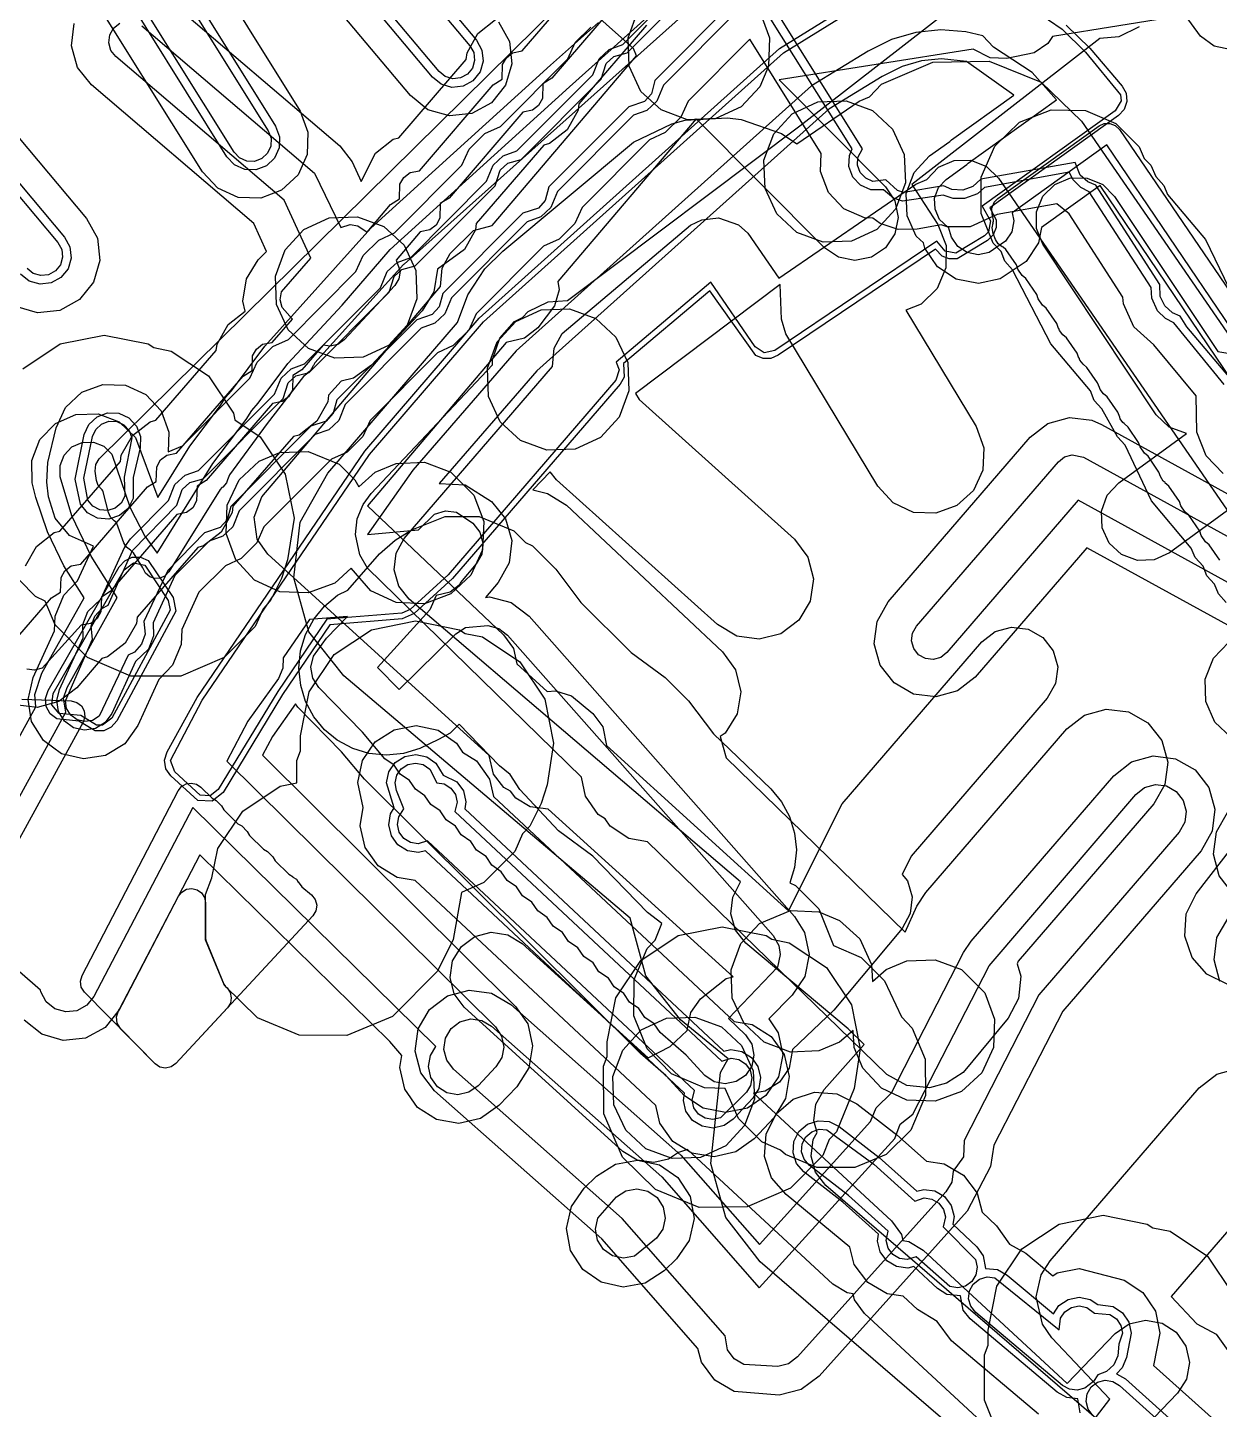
# Model space of a CAD drawing. Header units: metres. Extents: x -2677 to -840, y 169 to 1487.
# Drawn here: x -2044.57 to -2003.13, y 287.75 to 335.8 of the extents above; entities that cross this region are included whole.
import ezdxf

# ---------------------------------------------------------------- set-up
doc = ezdxf.new("R2010")
doc.units = ezdxf.units.M
for name, color, linetype in [('AI_GREENING_ALLOWED_ZONE', 4, 'Continuous'), ('AI_GREENING_EXCLUSIONS', 1, 'Continuous'), ('AI_GREENING_LAWN', 82, 'Continuous')]:
    doc.layers.add(name, color=color, linetype=linetype)

msp = doc.modelspace()

# ---------------------------------------------------------------- linework, layer by layer
at = {"layer": 'AI_GREENING_ALLOWED_ZONE'}
msp.add_lwpolyline([(-2041.341, 300.992), (-2041.459, 301.183), (-2041.481, 301.406), (-2041.404, 301.616), (-2041.371, 301.667), (-2039.327, 305.595), (-2039.21, 305.743), (-2039.046, 305.837), (-2038.859, 305.863), (-2038.675, 305.819), (-2038.521, 305.709), (-2038.419, 305.55), (-2038.384, 305.364), (-2038.384, 304.126), (-2038.365, 304.031), (-2037.74, 302.537), (-2037.685, 302.456), (-2037.635, 302.407), (-2037.527, 302.249), (-2037.486, 302.062), (-2037.518, 301.873), (-2037.619, 301.71), (-2039.411, 299.776), (-2039.574, 299.659), (-2039.77, 299.616), (-2039.968, 299.653), (-2040.134, 299.765), (-2041.341, 300.992)], close=True, dxfattribs=at)
at = {"layer": 'AI_GREENING_EXCLUSIONS'}
for points in [[(-2033.897, 341.251), (-2028.96, 335.367), (-2028.772, 335.025), (-2028.729, 334.637), (-2028.839, 334.262), (-2029.083, 333.958), (-2029.425, 333.77), (-2029.813, 333.728), (-2030.187, 333.837), (-2030.492, 334.081), (-2035.547, 340.106)], [(-2034.162, 341.1), (-2029.189, 335.174), (-2029.058, 334.935), (-2029.028, 334.663), (-2029.105, 334.401), (-2029.276, 334.188), (-2029.515, 334.056), (-2029.787, 334.027), (-2030.049, 334.103), (-2030.262, 334.274), (-2035.317, 340.298)], [(-2028.193, 336.01), (-2027.818, 335.325), (-2027.733, 334.55), (-2027.952, 333.801), (-2028.44, 333.192), (-2029.124, 332.817), (-2029.9, 332.732), (-2030.649, 332.95), (-2031.258, 333.439), (-2036.313, 339.463)], [(-2038.757, 338.772), (-2035.096, 332.903), (-2034.821, 332.173), (-2034.845, 331.393), (-2035.166, 330.682), (-2035.735, 330.147), (-2036.465, 329.872), (-2037.245, 329.896), (-2037.956, 330.217), (-2038.49, 330.786), (-2042.695, 337.529)], [(-2039.923, 338.752), (-2035.945, 332.374), (-2035.807, 332.009), (-2035.819, 331.619), (-2035.98, 331.263), (-2036.264, 330.996), (-2036.629, 330.858), (-2037.019, 330.87), (-2037.375, 331.031), (-2037.642, 331.315), (-2041.854, 338.07)], [(-2040.245, 338.702), (-2036.199, 332.215), (-2036.103, 331.959), (-2036.111, 331.686), (-2036.224, 331.437), (-2036.423, 331.25), (-2036.678, 331.154), (-2036.951, 331.162), (-2037.2, 331.275), (-2037.387, 331.474), (-2041.59, 338.213)], [(-2009.376, 285.443), (-2015.471, 291.085), (-2015.815, 291.559), (-2015.864, 291.765), (-2016.073, 291.798), (-2016.572, 292.104), (-2021.628, 296.785), (-2021.942, 296.682), (-2022.286, 296.45), (-2022.797, 296.334), (-2023.376, 296.421), (-2023.877, 296.722), (-2029.388, 301.733), (-2029.736, 302.204), (-2029.877, 302.772), (-2029.79, 303.351), (-2029.488, 303.852), (-2029.018, 304.2), (-2028.45, 304.341), (-2027.871, 304.255), (-2027.369, 303.953), (-2022.994, 299.974), (-2022.223, 300.369), (-2021.632, 300.928), (-2021.512, 301.552), (-2021.173, 302.03), (-2020.284, 302.738), (-2020.042, 302.787), (-2026.465, 308.629), (-2027.096, 308.702), (-2027.598, 309.004), (-2027.779, 309.25), (-2028.008, 309.379), (-2028.37, 309.839), (-2028.517, 310.495), (-2036.214, 317.495), (-2036.586, 318.019), (-2036.695, 318.774), (-2036.419, 319.485), (-2030.211, 326.803), (-2030.159, 327.436), (-2029.874, 327.948), (-2029.066, 328.748), (-2028.416, 328.918), (-2023.395, 334.83), (-2023.501, 335.079), (-2027.196, 338.389)], [(-2005.927, 335.833), (-2006.623, 335.48), (-2007.291, 335.43), (-2013.829, 330.349), (-2012.922, 328.955), (-2012.632, 328.23), (-2012.641, 327.45), (-2012.948, 326.733), (-2013.506, 326.187), (-2014.039, 325.974), (-2011.586, 321.927), (-2011.319, 321.193), (-2011.353, 320.414), (-2011.684, 319.707), (-2012.259, 319.18), (-2012.993, 318.913), (-2013.772, 318.947), (-2014.479, 319.278), (-2015.006, 319.853), (-2018.201, 325.153), (-2018.352, 325.666), (-2018.401, 326.874), (-2023.438, 323.085), (-2023.301, 322.87), (-2017.906, 318.016), (-2017.439, 317.391), (-2017.247, 316.635), (-2017.359, 315.863), (-2017.758, 315.192), (-2018.383, 314.725), (-2019.139, 314.532), (-2019.911, 314.644), (-2020.582, 315.043), (-2026.177, 320.077), (-2026.403, 320.36), (-2027.003, 319.725), (-2026.493, 319.605), (-2025.831, 319.192), (-2020.405, 314.1), (-2019.952, 313.465), (-2019.775, 312.705), (-2019.903, 311.935), (-2020.316, 311.273), (-2020.484, 311.152), (-2020.282, 310.415), (-2014.057, 304.351), (-2013.653, 305.247), (-2013.344, 305.73), (-2008.438, 311.419), (-2007.823, 311.899), (-2007.071, 312.107), (-2006.297, 312.012), (-2005.618, 311.627), (-2005.137, 311.012), (-2004.929, 310.26), (-2005.025, 309.485), (-2005.409, 308.806), (-2010.126, 303.337), (-2010.168, 303.244), (-2010.037, 302.816), (-2010.112, 302.039), (-2010.479, 301.35), (-2012.04, 299.469), (-2012.62, 299.089), (-2013.21, 298.937), (-2014.005, 299.018), (-2014.69, 299.391), (-2023.011, 307.489), (-2023.659, 307.608), (-2024.314, 308.032), (-2024.488, 308.284), (-2024.729, 308.438), (-2025.173, 309.08), (-2025.315, 309.735), (-2025.315, 309.735), (-2032.746, 317.001), (-2033.017, 317.468), (-2033.167, 318.172), (-2033.108, 318.716), (-2032.907, 319.217), (-2032.622, 319.603), (-2028.399, 324.072), (-2028.41, 324.265), (-2028.154, 325.003), (-2027.635, 325.585), (-2027.359, 325.719), (-2027.169, 325.933), (-2026.468, 326.274), (-2025.799, 326.315), (-2017.724, 332.388), (-2009.578, 338.719)], [(-2019.821, 336.461), (-2022.462, 333.809), (-2022.686, 333.252), (-2023.036, 332.928), (-2023.508, 332.758), (-2026.148, 330.106), (-2026.373, 329.549), (-2026.722, 329.226), (-2027.195, 329.055), (-2029.835, 326.403), (-2030.059, 325.846), (-2030.409, 325.523), (-2030.881, 325.352), (-2033.522, 322.7), (-2033.746, 322.144), (-2034.096, 321.82), (-2034.568, 321.649), (-2037.208, 318.997), (-2037.433, 318.441), (-2037.782, 318.117), (-2038.255, 317.946), (-2039.447, 316.746), (-2040.2, 315.106), (-2040.188, 314.648), (-2040.359, 314.19), (-2040.818, 313.763), (-2041.645, 311.951), (-2041.874, 311.635), (-2042.206, 311.43), (-2042.591, 311.368), (-2042.971, 311.458), (-2043.287, 311.687), (-2043.492, 312.019), (-2043.553, 312.405), (-2043.463, 312.784), (-2042.636, 314.586), (-2042.648, 315.044), (-2042.478, 315.503), (-2042.018, 315.929), (-2041.191, 317.742), (-2040.991, 318.031), (-2039.669, 319.356), (-2039.445, 319.912), (-2039.095, 320.236), (-2038.623, 320.407), (-2035.982, 323.058), (-2035.758, 323.615), (-2035.408, 323.939), (-2034.936, 324.11), (-2032.296, 326.761), (-2032.071, 327.318), (-2031.722, 327.642), (-2031.249, 327.812), (-2028.609, 330.464), (-2028.385, 331.021), (-2028.035, 331.345), (-2027.563, 331.515), (-2024.922, 334.167), (-2024.698, 334.724), (-2024.348, 335.047), (-2023.876, 335.218), (-2021.235, 337.87)], [(-2040.593, 335.865), (-2034.594, 330.743), (-2033.674, 328.853), (-2033.352, 328.956), (-2033.083, 328.912), (-2032.767, 328.692), (-2031.947, 329.65), (-2031.636, 329.846), (-2031.622, 330.356), (-2031.488, 330.594), (-2031.273, 330.763), (-2030.939, 330.828), (-2028.381, 333.816), (-2028.069, 334.012), (-2028.055, 334.521), (-2027.922, 334.759), (-2027.707, 334.928), (-2027.372, 334.994), (-2024.814, 337.982)], [(-2019.979, 336.755), (-2022.756, 333.966), (-2022.881, 333.499), (-2023.124, 333.231), (-2023.666, 333.052), (-2026.442, 330.263), (-2026.568, 329.796), (-2026.811, 329.528), (-2027.352, 329.349), (-2030.129, 326.56), (-2030.255, 326.094), (-2030.497, 325.825), (-2031.039, 325.646), (-2033.816, 322.857), (-2033.941, 322.391), (-2034.184, 322.122), (-2034.726, 321.943), (-2037.503, 319.154), (-2037.628, 318.688), (-2037.871, 318.419), (-2038.412, 318.24), (-2039.698, 316.92), (-2040.531, 315.152), (-2040.482, 314.708), (-2040.607, 314.358), (-2040.85, 314.089), (-2041.069, 313.977), (-2042.078, 311.855), (-2042.31, 311.711), (-2042.58, 311.668), (-2042.846, 311.731), (-2043.067, 311.891), (-2043.21, 312.124), (-2043.254, 312.393), (-2042.306, 314.541), (-2042.354, 314.985), (-2042.229, 315.335), (-2041.986, 315.603), (-2041.767, 315.716), (-2040.918, 317.617), (-2039.375, 319.199), (-2039.196, 319.745), (-2038.927, 319.987), (-2038.465, 320.113), (-2035.688, 322.902), (-2035.509, 323.447), (-2035.241, 323.69), (-2034.778, 323.815), (-2032.001, 326.604), (-2031.822, 327.15), (-2031.554, 327.393), (-2031.092, 327.518), (-2028.315, 330.307), (-2028.136, 330.853), (-2027.867, 331.096), (-2027.405, 331.221), (-2024.628, 334.01), (-2024.449, 334.556), (-2024.181, 334.799), (-2023.718, 334.924), (-2020.941, 337.713)], [(-2023.783, 337.033), (-2026.342, 334.045), (-2026.653, 333.849), (-2026.667, 333.34), (-2026.8, 333.102), (-2027.015, 332.933), (-2027.35, 332.868), (-2029.908, 329.879), (-2030.219, 329.684), (-2030.233, 329.174), (-2030.366, 328.936), (-2030.581, 328.767), (-2030.916, 328.702), (-2031.759, 327.717), (-2031.616, 327.34), (-2031.66, 327.071), (-2031.803, 326.838), (-2033.561, 324.95), (-2033.782, 324.79), (-2034.048, 324.727), (-2034.294, 324.767), (-2035.037, 323.906), (-2035.349, 323.712), (-2035.364, 323.202), (-2035.499, 322.965), (-2035.715, 322.797), (-2036.049, 322.733), (-2038.365, 320.05), (-2038.677, 319.855), (-2038.692, 319.346), (-2038.827, 319.108), (-2039.042, 318.94), (-2039.377, 318.876), (-2041.693, 316.193), (-2042.004, 315.999), (-2042.02, 315.489), (-2042.155, 315.252), (-2042.37, 315.084), (-2042.705, 315.02), (-2044.062, 313.529), (-2044.325, 313.456), (-2044.596, 313.49)], [(-2002.679, 323.519), (-2004.266, 325.398), (-2004.491, 325.772), (-2004.763, 325.882), (-2005.032, 326.124), (-2005.191, 326.456), (-2005.202, 326.873), (-2007.432, 330.327), (-2007.704, 330.437), (-2007.973, 330.679), (-2008.152, 331.117), (-2011.428, 330.537), (-2011.707, 330.279), (-2012.058, 330.153), (-2012.432, 330.173), (-2012.719, 330.302), (-2014.106, 330.068), (-2014.326, 330.141), (-2014.728, 330.513), (-2015.181, 330.453), (-2015.43, 330.565), (-2015.618, 330.764), (-2015.714, 331.019), (-2015.706, 331.292), (-2015.544, 331.589), (-2019.137, 337.339)], [(-2008.462, 335.891), (-2007.64, 335.087), (-2006.515, 333.775), (-2006.377, 333.522), (-2006.352, 333.235), (-2006.444, 332.963), (-2006.639, 332.75), (-2011.109, 329.542), (-2010.892, 329.124), (-2010.891, 328.849), (-2010.997, 328.595), (-2011.192, 328.401), (-2012.255, 327.761), (-2012.522, 327.759), (-2012.771, 327.857), (-2013.008, 328.104), (-2018.471, 324.409), (-2018.722, 324.303), (-2018.994, 324.301), (-2019.246, 324.403), (-2020.853, 326.653), (-2023.853, 324.122), (-2023.828, 323.65), (-2023.964, 323.409), (-2029.798, 316.642), (-2031.129, 315.427), (-2031.544, 315.245), (-2034.055, 315.039), (-2035.703, 312.612), (-2037.769, 309.205), (-2038.156, 308.9), (-2038.647, 308.926), (-2039.592, 309.778), (-2039.758, 310.03), (-2039.803, 310.329), (-2039.717, 310.619), (-2038.672, 312.511), (-2032.849, 321.072), (-2028.863, 325.702), (-2018.425, 335.078), (-2016.233, 336.437)], [(-2039.749, 336.854), (-2033.707, 331.694), (-2033.289, 331.14), (-2032.973, 330.45), (-2032.475, 331.439), (-2031.862, 331.922), (-2031.667, 331.977), (-2029.318, 334.701), (-2029.291, 334.924), (-2028.909, 335.605), (-2028.296, 336.087)], [(-2009.551, 336.397), (-2008.602, 335.748), (-2007.792, 334.957), (-2006.568, 333.464), (-2006.55, 333.259), (-2006.755, 332.913), (-2011.384, 329.591), (-2011.088, 329.084), (-2011.163, 328.707), (-2011.302, 328.568), (-2012.294, 327.957), (-2012.663, 328.026), (-2012.958, 328.379), (-2018.583, 324.575), (-2018.956, 324.498), (-2019.275, 324.706), (-2020.814, 326.948), (-2024.108, 324.169), (-2023.996, 323.908), (-2024.116, 323.54), (-2029.95, 316.771), (-2031.264, 315.574), (-2031.561, 315.444), (-2034.166, 315.231), (-2035.871, 312.72), (-2037.94, 309.308), (-2038.216, 309.091), (-2038.567, 309.109), (-2039.453, 309.922), (-2039.604, 310.316), (-2038.497, 312.415), (-2032.684, 320.959), (-2028.712, 325.572), (-2018.291, 334.929), (-2016.128, 336.267)], [(-2002.97, 323.399), (-2004.717, 325.543), (-2005.011, 325.686), (-2005.281, 325.956), (-2005.485, 326.397), (-2005.505, 326.763), (-2007.658, 330.098), (-2007.952, 330.241), (-2008.222, 330.512), (-2008.352, 330.775), (-2011.303, 330.241), (-2011.54, 330.03), (-2011.998, 329.859), (-2012.394, 329.859), (-2012.732, 329.98), (-2014.152, 329.772), (-2014.466, 329.875), (-2014.814, 330.166), (-2015.249, 330.161), (-2015.605, 330.321), (-2015.872, 330.605), (-2016.01, 330.97), (-2015.998, 331.36), (-2015.896, 331.587), (-2019.154, 336.8)], [(-2047.608, 306.128), (-2044.278, 312.184), (-2044.311, 312.608), (-2044.07, 313.35), (-2042.598, 315.975), (-2043.303, 317.082), (-2043.878, 318.265), (-2044.286, 319.461), (-2044.408, 319.969), (-2044.425, 320.749), (-2044.143, 321.476), (-2043.603, 322.04), (-2042.889, 322.355), (-2042.109, 322.372), (-2041.382, 322.09), (-2040.818, 321.55), (-2040.043, 319.46), (-2038.927, 321.244), (-2037.867, 322.658), (-2037.682, 322.939), (-2037.477, 323.178), (-2036.319, 324.723), (-2032.631, 328.833), (-2026.39, 334.5), (-2024.719, 335.985)], [(-2046.732, 305.646), (-2043.237, 312.001), (-2043.318, 312.49), (-2043.198, 312.861), (-2041.45, 315.98), (-2042.353, 317.428), (-2043.03, 318.831), (-2043.432, 320.185), (-2043.44, 320.575), (-2043.299, 320.939), (-2043.029, 321.221), (-2042.672, 321.379), (-2042.282, 321.387), (-2041.918, 321.246), (-2041.637, 320.976), (-2041.006, 319.106), (-2040.488, 318.123), (-2040.06, 317.532), (-2038.127, 320.644), (-2036.974, 322.182), (-2036.771, 322.49), (-2036.554, 322.743), (-2035.519, 324.124), (-2033.636, 326.147), (-2031.958, 328.092), (-2025.727, 333.751), (-2024.055, 335.237), (-2022.802, 336.37)], [(-2044.907, 314.612), (-2043.733, 315.972), (-2043.421, 316.167), (-2043.405, 316.676), (-2043.27, 316.914), (-2043.055, 317.082), (-2042.72, 317.146), (-2040.405, 319.829), (-2040.093, 320.024), (-2040.077, 320.533), (-2039.942, 320.77), (-2039.727, 320.938), (-2039.392, 321.002), (-2037.077, 323.685), (-2036.765, 323.88), (-2036.765, 323.88), (-2036.749, 324.389), (-2036.614, 324.627), (-2036.399, 324.795), (-2036.064, 324.859), (-2035.363, 325.671), (-2035.721, 326.077), (-2035.784, 326.343), (-2035.74, 326.613), (-2034.725, 327.782), (-2035.644, 329.8), (-2041.502, 334.8), (-2041.671, 335.015), (-2041.746, 335.278), (-2041.713, 335.549), (-2041.58, 335.787), (-2041.366, 335.956)], [(-2044.639, 317.084), (-2044.254, 317.763), (-2043.639, 318.243), (-2043.443, 318.297), (-2041.339, 320.717), (-2041.311, 320.941), (-2040.926, 321.62), (-2040.311, 322.1), (-2040.115, 322.154), (-2038.011, 324.574), (-2037.983, 324.797), (-2037.598, 325.476), (-2037, 325.943), (-2037.083, 326.296), (-2036.959, 327.067), (-2036.959, 327.067), (-2036.549, 327.731), (-2036.262, 328.021), (-2036.707, 328.998), (-2042.346, 333.812), (-2042.829, 334.424), (-2043.041, 335.175), (-2042.95, 335.95)], [(-2002.708, 335.038), (-2003.313, 335.164), (-2003.79, 335.503), (-2004.325, 336.234), (-2008.935, 335.5), (-2009.093, 335.258), (-2009.577, 334.929), (-2010.519, 334.735), (-2011.104, 334.757), (-2011.691, 335.061), (-2018.442, 333.985), (-2014.738, 330.266), (-2014.414, 329.778), (-2014.301, 329.204), (-2014.416, 328.63), (-2014.742, 328.144), (-2015.23, 327.82), (-2015.804, 327.707), (-2016.378, 327.822), (-2016.864, 328.149), (-2021.327, 332.631), (-2026.128, 326.977), (-2026.091, 326.691), (-2026.244, 326.126), (-2026.832, 325.365), (-2027.291, 325.001), (-2027.934, 324.85), (-2032.753, 319.175), (-2028.017, 314.69), (-2027.679, 314.212), (-2027.557, 313.677), (-2026.5, 312.715), (-2026.212, 312.742), (-2025.653, 312.57), (-2024.913, 311.956), (-2024.565, 311.486), (-2024.436, 310.838), (-2018.117, 305.091), (-2016.247, 308.804), (-2011.387, 314.439), (-2010.925, 314.799), (-2010.361, 314.955), (-2009.781, 314.883), (-2009.271, 314.595), (-2008.911, 314.133), (-2008.755, 313.569), (-2008.827, 312.989), (-2009.115, 312.479), (-2013.848, 306.991), (-2014.159, 306.355), (-2013.981, 306.135), (-2013.816, 305.573), (-2013.878, 304.991), (-2014.158, 304.477), (-2016.538, 301.628), (-2017.975, 300.261), (-2018.091, 299.611), (-2018.429, 299.133), (-2018.924, 298.821), (-2019.336, 298.751), (-2014.534, 294.306), (-2014.19, 293.832), (-2014.141, 293.626), (-2013.932, 293.593), (-2013.433, 293.287), (-2008.42, 288.647), (-2006.755, 290.386), (-2006.275, 290.722), (-2005.704, 290.849), (-2005.127, 290.747), (-2004.634, 290.432), (-2004.298, 289.953), (-2004.172, 289.382), (-2004.273, 288.805), (-2004.588, 288.312), (-2007.274, 285.507)], [(-2019.093, 336.326), (-2018.772, 335.456), (-2018.811, 334.47), (-2019.113, 333.747), (-2019.76, 333.048), (-2020.642, 332.639), (-2021.628, 332.6), (-2022.545, 332.941), (-2023.244, 333.588), (-2023.653, 334.47), (-2023.692, 335.456), (-2023.351, 336.373)], [(-1998.38, 318.935), (-2007.04, 331.724), (-2010.334, 329.36), (-2010.277, 329.083), (-2010.351, 328.699), (-2010.566, 328.374), (-2011.137, 327.987), (-2011.519, 327.908), (-2011.902, 327.982), (-2012.228, 328.197), (-2012.447, 328.52), (-2012.554, 328.86), (-2012.573, 328.867), (-2012.858, 329.133), (-2013.019, 329.489), (-2013.032, 329.879), (-2012.895, 330.244), (-2012.629, 330.529), (-2011.914, 331.043), (-2011.863, 331.093), (-2008.795, 333.295), (-2009.642, 334.242), (-2010.985, 335.121), (-2011.362, 335.517), (-2011.952, 335.663), (-2012.816, 335.723), (-2013.682, 335.632), (-2014.529, 335.388), (-2015.342, 334.984), (-2017.313, 333.779), (-2027.577, 324.567), (-2031.179, 320.413), (-2032.756, 318.176), (-2030.98, 318.34), (-2030.418, 318.886), (-2030.042, 318.994), (-2029.655, 318.949), (-2029.085, 318.566), (-2028.842, 318.261), (-2028.735, 317.886), (-2028.779, 317.498), (-2028.968, 317.157), (-2029.516, 316.51), (-2029.566, 316.419), (-2029.872, 316.176), (-2030.36, 316.058), (-2030.585, 315.557), (-2032.405, 313.548), (-2031.65, 312.785), (-2029.674, 314.725), (-2029.348, 314.939), (-2028.568, 315.007), (-2028.19, 314.907), (-2027.88, 314.671), (-2018.65, 304.225), (-2018.454, 303.888), (-2018.399, 303.565), (-2018.501, 303.124), (-2020.204, 301.339), (-2019.612, 300.78), (-2019.394, 300.456), (-2019.316, 300.074), (-2019.391, 299.691), (-2019.607, 299.366), (-2019.93, 299.148), (-2020.313, 299.07), (-2020.696, 299.145), (-2021.021, 299.361), (-2021.668, 300.073), (-2022.576, 300.854), (-2022.78, 301.159), (-2023.107, 301.383), (-2023.312, 301.687), (-2023.639, 301.912), (-2023.844, 302.216), (-2024.171, 302.44), (-2024.376, 302.745), (-2024.703, 302.969), (-2024.908, 303.274), (-2025.235, 303.498), (-2025.44, 303.803), (-2025.767, 304.027), (-2025.971, 304.332), (-2026.298, 304.556), (-2026.503, 304.86), (-2026.83, 305.085), (-2027.035, 305.389), (-2027.362, 305.613), (-2027.567, 305.918), (-2027.894, 306.142), (-2028.099, 306.447), (-2028.426, 306.671), (-2028.63, 306.976), (-2028.958, 307.2), (-2029.162, 307.505), (-2029.489, 307.729), (-2029.694, 308.033), (-2030.021, 308.258), (-2030.226, 308.562), (-2030.553, 308.786), (-2030.758, 309.091), (-2031.085, 309.315), (-2031.29, 309.62), (-2031.617, 309.844), (-2031.821, 310.149), (-2032.149, 310.373), (-2032.922, 311.302), (-2034.446, 312.851), (-2034.652, 313.182), (-2034.717, 313.567), (-2034.629, 313.947), (-2034.171, 314.577), (-2033.448, 315.325), (-2034.764, 315.223), (-2035.68, 313.882), (-2035.69, 313.531), (-2035.849, 313.174), (-2036.91, 311.68), (-2037.644, 310.293), (-2028.304, 301.056), (-2028.086, 300.732), (-2028.009, 300.35), (-2028.076, 299.987), (-2028.284, 299.657), (-2028.905, 299.005), (-2029.224, 298.78), (-2029.605, 298.694), (-2029.989, 298.761), (-2030.319, 298.969), (-2030.544, 299.288), (-2030.629, 299.669), (-2030.563, 300.053), (-2030.377, 300.366), (-2038.824, 308.684), (-2042.269, 302.106), (-2042.513, 301.802), (-2042.855, 301.614), (-2043.243, 301.572), (-2043.618, 301.681), (-2043.922, 301.925), (-2044.11, 302.267), (-2044.117, 302.328), (-2046.512, 304.409)], [(-2023.055, 335.885), (-2025.404, 333.16), (-2025.431, 332.937), (-2025.813, 332.256), (-2026.426, 331.774), (-2026.622, 331.719), (-2028.97, 328.995), (-2028.997, 328.771), (-2029.379, 328.091), (-2030.32, 327.399), (-2030.442, 326.616), (-2030.852, 325.952), (-2032.609, 324.064), (-2033.242, 323.608), (-2033.663, 323.508), (-2034.103, 323.018), (-2034.13, 322.794), (-2034.515, 322.115), (-2035.13, 321.635), (-2035.326, 321.581), (-2037.431, 319.161), (-2037.458, 318.938), (-2037.843, 318.259), (-2038.458, 317.779), (-2038.654, 317.725), (-2040.759, 315.305), (-2040.786, 315.081), (-2041.171, 314.402), (-2041.786, 313.922), (-2041.982, 313.868), (-2042.862, 312.848), (-2043.478, 312.368), (-2044.23, 312.16), (-2045.004, 312.256)], [(-2002.998, 320.296), (-2003.592, 320.916), (-2003.914, 321.735), (-2003.94, 322.998), (-2005.416, 324.773), (-2006.11, 325.397), (-2006.466, 326.199), (-2006.485, 326.429), (-2008.357, 329.328), (-2008.779, 329.681), (-2010.854, 329.302), (-2011.8, 328.879), (-2012.592, 328.879), (-2012.802, 328.946), (-2013.641, 328.793), (-2014.303, 328.783), (-2014.932, 328.991), (-2015.177, 329.177), (-2015.474, 329.186), (-2016.185, 329.507), (-2016.72, 330.075), (-2016.997, 330.805), (-2016.977, 331.43), (-2019.46, 335.403), (-2021.603, 333.251), (-2021.857, 332.693), (-2022.397, 332.153), (-2022.945, 331.903), (-2025.29, 329.549), (-2025.544, 328.99), (-2026.084, 328.45), (-2026.632, 328.2), (-2028.976, 325.846), (-2029.23, 325.287), (-2029.77, 324.747), (-2030.319, 324.497), (-2032.663, 322.143), (-2032.917, 321.584), (-2033.457, 321.044), (-2034.005, 320.795), (-2036.35, 318.44), (-2036.604, 317.882), (-2037.144, 317.341), (-2037.692, 317.092), (-2038.613, 316.167), (-2039.208, 314.869), (-2039.227, 314.353), (-2039.529, 313.631), (-2040.005, 313.13), (-2040.736, 311.534), (-2041.193, 310.902), (-2041.858, 310.493), (-2042.628, 310.369), (-2043.387, 310.549), (-2044.02, 311.007), (-2044.429, 311.671), (-2044.553, 312.442), (-2044.372, 313.201), (-2043.629, 314.824), (-2043.609, 315.339), (-2043.307, 316.062), (-2042.831, 316.563), (-2042.276, 317.775), (-2043.107, 318.146), (-2043.61, 318.743), (-2043.846, 319.487), (-2043.903, 319.996), (-2043.861, 320.678), (-2043.576, 321.882), (-2043.252, 322.592), (-2042.68, 323.124), (-2041.949, 323.396), (-2041.169, 323.368), (-2040.459, 323.043), (-2039.928, 322.472), (-2039.655, 321.741), (-2039.68, 321.047), (-2039.185, 321.261), (-2036.841, 323.616), (-2036.587, 324.174), (-2036.047, 324.714), (-2035.499, 324.964), (-2033.154, 327.319), (-2032.9, 327.877), (-2032.36, 328.417), (-2031.812, 328.667), (-2029.468, 331.022), (-2029.214, 331.58), (-2028.673, 332.12), (-2028.125, 332.37), (-2025.781, 334.724), (-2025.527, 335.283), (-2024.987, 335.823)], [(-1999.23, 318.407), (-2007.28, 330.32), (-2009.322, 328.855), (-2009.425, 328.323), (-2009.854, 327.671), (-2010.749, 327.065), (-2011.513, 326.908), (-2012.279, 327.056), (-2012.931, 327.485), (-2013.369, 328.131), (-2013.42, 328.317), (-2013.67, 328.55), (-2013.993, 329.26), (-2014.019, 330.04), (-2013.745, 330.771), (-2013.212, 331.341), (-2012.504, 331.85), (-2012.446, 331.906), (-2010.283, 333.458), (-2011.924, 334.626), (-2012.798, 334.719), (-2013.489, 334.647), (-2014.166, 334.452), (-2014.859, 334.108), (-2016.713, 332.974), (-2026.861, 323.865), (-2030.254, 319.953), (-2029.35, 319.902), (-2028.438, 319.329), (-2027.953, 318.718), (-2027.738, 317.968), (-2027.827, 317.193), (-2028.205, 316.51), (-2028.65, 315.985), (-2028.506, 316.005), (-2027.751, 315.806), (-2027.13, 315.333), (-2017.901, 304.888), (-2017.553, 304.332), (-2017.399, 303.567), (-2017.55, 302.801), (-2017.983, 302.152), (-2018.8, 301.331), (-2018.471, 300.842), (-2018.316, 300.077), (-2018.466, 299.312), (-2018.897, 298.661), (-2019.544, 298.225), (-2020.309, 298.07), (-2021.075, 298.22), (-2021.725, 298.651), (-2022.373, 299.364), (-2023.259, 300.124), (-2032.854, 309.664), (-2033.65, 310.617), (-2035.174, 312.166), (-2035.251, 312.289), (-2036.057, 311.155), (-2036.4, 310.505), (-2027.6, 301.765), (-2027.181, 301.157), (-2027.009, 300.396), (-2027.143, 299.627), (-2027.56, 298.968), (-2028.18, 298.315), (-2028.818, 297.866), (-2029.58, 297.694), (-2030.349, 297.828), (-2031.008, 298.245), (-2031.458, 298.883), (-2031.629, 299.644), (-2031.557, 300.058), (-2031.974, 300.542), (-2038.58, 307.032), (-2041.292, 301.817), (-2041.292, 301.817), (-2041.382, 301.645), (-2041.87, 301.036), (-2042.554, 300.661), (-2043.33, 300.575), (-2044.079, 300.793), (-2044.688, 301.282)], [(-2004.304, 280.133), (-2019.098, 292.883), (-2020.298, 294.421), (-2020.819, 296.301), (-2020.483, 299.465), (-2020.216, 299.936), (-2021.869, 301.296), (-2023.078, 302.827), (-2023.622, 304.83), (-2033.577, 313.262), (-2034.785, 314.793), (-2035.315, 316.671), (-2035.086, 318.608), (-2034.133, 320.311), (-2029.621, 325.545), (-2029.621, 325.545), (-2029.268, 326.514), (-2028.667, 327.415), (-2028.047, 328.035), (-2023.498, 331.817), (-2022.175, 332.461), (-2021.705, 332.584), (-2020.235, 332.673), (-2019.754, 332.607), (-2018.362, 332.126), (-2017.825, 331.766), (-2015.659, 333.25), (-2015.302, 333.402), (-2014.882, 333.835), (-2013.09, 334.607), (-2011.139, 334.634), (-2009.326, 333.913), (-2007.928, 332.553), (-1995.048, 313.852)], [(-2047.894, 334.016), (-2043.283, 328.521), (-2043.096, 328.179), (-2043.053, 327.791), (-2043.162, 327.416), (-2043.407, 327.112), (-2043.749, 326.924), (-2044.137, 326.882), (-2044.511, 326.991), (-2044.816, 327.235)], [(-2046.908, 334.396), (-2042.517, 329.164), (-2042.142, 328.48), (-2042.057, 327.704), (-2042.275, 326.955), (-2042.764, 326.346), (-2043.448, 325.971), (-2044.224, 325.886), (-2044.973, 326.104)], [(-2048.191, 333.902), (-2043.513, 328.328), (-2043.382, 328.089), (-2043.352, 327.817), (-2043.429, 327.555), (-2043.6, 327.342), (-2043.839, 327.211), (-2044.111, 327.181), (-2044.373, 327.257), (-2044.586, 327.428)], [(-2002.892, 315.814), (-2003.165, 316.109), (-2003.297, 316.445), (-2003.57, 316.74), (-2003.702, 317.076), (-2003.976, 317.372), (-2004.108, 317.707), (-2005.487, 319.343), (-2006.404, 321.284), (-2006.677, 321.579), (-2007.214, 322.546), (-2007.487, 322.841), (-2007.619, 323.177), (-2008.998, 324.812), (-2010.32, 327.385), (-2010.593, 327.68), (-2010.725, 328.016), (-2010.999, 328.311), (-2011.419, 329.343), (-2011.411, 330.599), (-2010.94, 331.684), (-2010.083, 332.512), (-2008.978, 332.944), (-2008.978, 332.944), (-2007.79, 332.922), (-2006.736, 332.469), (-2005.926, 331.658), (-2005.752, 331.259), (-2005.52, 331.027), (-2005.347, 330.628), (-2005.068, 330.318), (-2004.942, 329.996), (-2003.616, 328.441), (-2002.646, 326.42)], [(-2002.392, 283.098), (-2016.812, 295.534), (-2017.172, 295.995), (-2017.328, 296.559), (-2017.256, 297.14), (-2017.119, 297.383), (-2017.231, 297.787), (-2017.16, 298.368), (-2016.871, 298.877), (-2015.48, 300.443), (-2016.039, 300.986), (-2019.597, 303.958), (-2019.959, 304.417), (-2020.118, 304.98), (-2020.05, 305.562), (-2019.788, 306.093), (-2031.304, 315.924), (-2031.667, 316.383), (-2031.667, 316.383), (-2031.826, 316.946), (-2031.757, 317.528), (-2031.471, 318.038), (-2026.313, 324.02), (-2026.265, 324.653), (-2025.984, 325.167), (-2021.521, 328.93), (-2021.123, 329.123), (-2020.542, 329.186), (-2019.854, 328.949), (-2019.523, 328.656), (-2018.447, 327.097), (-2013.681, 330.362), (-2013.309, 330.522), (-2012.896, 330.952), (-2012.359, 331.184), (-2011.774, 331.192), (-2011.23, 330.976), (-2010.81, 330.568), (-1997.931, 311.867)], [(-2000.146, 320.98), (-2004.868, 317.544), (-2005.399, 317.299), (-2005.984, 317.276), (-2006.533, 317.478), (-2006.963, 317.875), (-2007.209, 318.406), (-2007.232, 318.991), (-2007.03, 319.54), (-2006.633, 319.97), (-2004.276, 321.685), (-2004.879, 321.904), (-2005.329, 322.342), (-2009.272, 328.274), (-2009.495, 328.815), (-2009.494, 329.4), (-2009.269, 329.94), (-2008.854, 330.353), (-2008.313, 330.576), (-2007.727, 330.575), (-2007.187, 330.349), (-2006.774, 329.935), (-2003.189, 324.542), (-2001.944, 324.329)], [(-2044.735, 323.943), (-2043.438, 324.811), (-2041.907, 325.115), (-2040.376, 324.811), (-2040.177, 324.677), (-2039.574, 324.558), (-2038.277, 323.69), (-2037.409, 322.393), (-2037.363, 322.16), (-2036.478, 321.568), (-2035.61, 320.271), (-2035.306, 318.74), (-2035.527, 317.299), (-2035.739, 316.644), (-2036.132, 315.854), (-2036.381, 315.587), (-2036.653, 314.974), (-2037.733, 313.894), (-2039.242, 313.247), (-2040.98, 313.247), (-2042.489, 313.894), (-2043.612, 315.038), (-2043.956, 315.861), (-2044.288, 316.016), (-2045.411, 317.16)], [(-2002.351, 314.754), (-2007.741, 317.718), (-2011.621, 313.22), (-2012.236, 312.74), (-2012.988, 312.532), (-2013.762, 312.627), (-2014.441, 313.012), (-2014.921, 313.627), (-2015.13, 314.379), (-2015.034, 315.153), (-2014.65, 315.832), (-2009.712, 321.558), (-2009.097, 322.038), (-2008.345, 322.246), (-2007.57, 322.151), (-2007.234, 322.004), (-1999.241, 317.609)], [(-2000.167, 315.037), (-2008.038, 319.365), (-2012.605, 314.069), (-2012.82, 313.901), (-2013.084, 313.828), (-2013.355, 313.861), (-2013.592, 313.996), (-2013.76, 314.211), (-2013.833, 314.475), (-2013.8, 314.746), (-2013.665, 314.983), (-2008.728, 320.709), (-2008.512, 320.877), (-2008.249, 320.95), (-2007.86, 320.865), (-1999.492, 316.264)], [(-2002.724, 311.112), (-2003.289, 311.651), (-2003.604, 312.364), (-2003.623, 313.144), (-2003.341, 313.872), (-2002.802, 314.437)], [(-2002.865, 302.536), (-2003.566, 302.88), (-2004.081, 303.465), (-2004.334, 304.204), (-2004.284, 304.983), (-2003.941, 305.683), (-2001.023, 309.444)], [(-2002.665, 305.691), (-2003.137, 306.308), (-2003.337, 307.059), (-2003.237, 307.83), (-2002.85, 308.504)], [(-2003.112, 302.636), (-2003.317, 303.388), (-2003.219, 304.161), (-2002.833, 304.838)], [(-2002.287, 286.57), (-2003.742, 284.72), (-2004.335, 284.213), (-2005.077, 283.971), (-2005.855, 284.031), (-2006.107, 284.159), (-2006.494, 284.189), (-2007.19, 284.542), (-2007.697, 285.135), (-2007.939, 285.877), (-2007.879, 286.655), (-2007.526, 287.351), (-2006.937, 288.099), (-2006.937, 288.099), (-2008.956, 290.238), (-2009.288, 290.712), (-2009.5, 291.669), (-2009.326, 292.43), (-2009.016, 292.917), (-2003.833, 298.927), (-2003.218, 299.407), (-2002.466, 299.615)], [(-2009.422, 287.584), (-2012.441, 290.128), (-2012.948, 290.805), (-2013.623, 291.221), (-2014.122, 291.69), (-2014.684, 291.77), (-2015.356, 292.166), (-2015.825, 292.79), (-2015.982, 293.396), (-2018.189, 295.217), (-2018.7, 295.807), (-2018.946, 296.548), (-2018.889, 297.326), (-2018.539, 298.024), (-2017.949, 298.534), (-2017.208, 298.78), (-2016.43, 298.723), (-2015.732, 298.373), (-2014.351, 297.298), (-2013.315, 296.378), (-2012.696, 296.29), (-2012.024, 295.894), (-2011.555, 295.27), (-2011.383, 294.606), (-2010.882, 294.134), (-2010.429, 293.498), (-2009.864, 293.187), (-2008.926, 292.396), (-2008.772, 292.499), (-2008.007, 292.651), (-2006.44, 292.246), (-2005.791, 291.812), (-2005.357, 291.163), (-2005.205, 290.398), (-2005.421, 289.27), (-2002.967, 287.072)], [(-2007.971, 287.628), (-2008.052, 288.118), (-2008.436, 288.161), (-2008.778, 288.349), (-2011.797, 290.893), (-2012.041, 291.197), (-2012.135, 291.698), (-2012.607, 291.742), (-2012.938, 291.949), (-2013.751, 292.715), (-2013.968, 292.659), (-2014.354, 292.713), (-2014.69, 292.912), (-2014.924, 293.224), (-2015.022, 293.601), (-2014.987, 293.848), (-2016.221, 294.952), (-2017.575, 296.006), (-2017.83, 296.301), (-2017.953, 296.671), (-2017.925, 297.061), (-2017.75, 297.409), (-2017.455, 297.665), (-2017.084, 297.787), (-2016.695, 297.759), (-2016.347, 297.584), (-2014.966, 296.509), (-2013.654, 295.339), (-2013.412, 295.401), (-2013.026, 295.347), (-2012.69, 295.148), (-2012.456, 294.836), (-2012.358, 294.459), (-2012.397, 294.186), (-2011.567, 293.405), (-2011.341, 293.088), (-2011.263, 292.647), (-2010.85, 292.611), (-2010.508, 292.422), (-2008.905, 291.072), (-2008.714, 291.358), (-2008.39, 291.575), (-2008.007, 291.651), (-2007.624, 291.575), (-2007.36, 291.398), (-2006.822, 291.322), (-2006.498, 291.105), (-2006.281, 290.781), (-2006.205, 290.398), (-2006.367, 289.551), (-2006.518, 289.19), (-2006.704, 288.984), (-2006.402, 288.806), (-2003.45, 286.157)], [(-2000.804, 296.315), (-2004.808, 291.671), (-2003.911, 290.72), (-2003.25, 290.362), (-2002.116, 288.786)], [(-2002.301, 280.036), (-2003.46, 280.537), (-2004.54, 281.618), (-2005.203, 283.204), (-2005.203, 284.787), (-2005.006, 285.298), (-2006.387, 284.737), (-2008.048, 284.753), (-2009.556, 285.4), (-2010.679, 286.544), (-2011.299, 288.067), (-2011.299, 289.65), (-2011.175, 289.986), (-2011.175, 290.499), (-2011.175, 290.499), (-2010.871, 292.03), (-2010.004, 293.328), (-2008.706, 294.195), (-2007.175, 294.499), (-2005.644, 294.195), (-2005.445, 294.062), (-2004.842, 293.942), (-2003.545, 293.075), (-2002.678, 291.777)], [(-2002.601, 283.121), (-2003.542, 283.991), (-2003.805, 284.011), (-2004.137, 284.17), (-2004.38, 284.438), (-2004.506, 284.853), (-2007.536, 287.539), (-2007.7, 287.758), (-2007.768, 288.022), (-2007.73, 288.293), (-2007.591, 288.528), (-2007.373, 288.692), (-2007.108, 288.76), (-2006.838, 288.721), (-2006.602, 288.582), (-2003.597, 285.863), (-2003.334, 285.844), (-2003.001, 285.684)]]:
    msp.add_lwpolyline(points, dxfattribs=at)
for points in [[(-2014.049, 330.403), (-2014.39, 329.486), (-2015.037, 328.787), (-2015.919, 328.378), (-2016.905, 328.339), (-2017.822, 328.68), (-2018.521, 329.327), (-2018.93, 330.209), (-2018.969, 331.195), (-2018.628, 332.112), (-2017.981, 332.811), (-2017.099, 333.22), (-2016.113, 333.259), (-2015.196, 332.918), (-2014.497, 332.271), (-2014.088, 331.389), (-2014.049, 330.403)], [(-2031.033, 326.371), (-2031.374, 325.454), (-2032.021, 324.755), (-2032.903, 324.346), (-2033.889, 324.307), (-2034.806, 324.648), (-2035.505, 325.295), (-2035.914, 326.177), (-2035.953, 327.163), (-2035.612, 328.08), (-2034.965, 328.779), (-2034.083, 329.188), (-2033.097, 329.227), (-2032.18, 328.886), (-2031.481, 328.239), (-2031.072, 327.357), (-2031.033, 326.371)], [(-2023.663, 323.172), (-2024.004, 322.255), (-2024.651, 321.556), (-2025.533, 321.147), (-2026.519, 321.108), (-2027.436, 321.449), (-2028.135, 322.096), (-2028.544, 322.978), (-2028.583, 323.964), (-2028.242, 324.881), (-2027.595, 325.58), (-2026.713, 325.989), (-2025.727, 326.028), (-2024.81, 325.687), (-2024.111, 325.04), (-2023.702, 324.158), (-2023.663, 323.172)], [(-2040.902, 320.155), (-2040.898, 319.43), (-2041.077, 319.084), (-2041.376, 318.832), (-2041.748, 318.714), (-2042.136, 318.748), (-2042.483, 318.927), (-2042.734, 319.226), (-2042.909, 320.106), (-2042.603, 321.652), (-2042.441, 322.007), (-2042.155, 322.273), (-2041.789, 322.409), (-2041.399, 322.395), (-2041.045, 322.233), (-2040.779, 321.947), (-2040.643, 321.581), (-2040.657, 321.191), (-2040.902, 320.155)], [(-2041.312, 319.271), (-2041.521, 319.095), (-2041.781, 319.012), (-2042.053, 319.036), (-2042.295, 319.161), (-2042.471, 319.37), (-2042.611, 320.14), (-2042.311, 321.583), (-2042.197, 321.831), (-2041.997, 322.017), (-2041.742, 322.113), (-2041.469, 322.103), (-2041.22, 321.989), (-2041.034, 321.789), (-2040.939, 321.533), (-2041.206, 320.174), (-2041.186, 319.514), (-2041.312, 319.271)], [(-2036.518, 320.724), (-2035.795, 321.026), (-2034.809, 321.065), (-2033.733, 320.617), (-2033.193, 320.077), (-2033.05, 319.831), (-2032.481, 320.348), (-2031.758, 320.65), (-2030.772, 320.689), (-2029.855, 320.348), (-2029.049, 319.542), (-2028.708, 318.625), (-2028.747, 317.639), (-2029.156, 316.757), (-2029.855, 316.11), (-2030.772, 315.769), (-2031.758, 315.808), (-2032.64, 316.217), (-2033.323, 317.003), (-2033.892, 316.486), (-2034.809, 316.145), (-2035.795, 316.184), (-2036.677, 316.593), (-2037.324, 317.292), (-2037.665, 318.209), (-2037.626, 319.195), (-2037.217, 320.077), (-2036.518, 320.724)], [(-2030.053, 318.805), (-2028.865, 318.805), (-2027.658, 318.3), (-2027.26, 317.902), (-2027.013, 317.779), (-2026.203, 316.968), (-2025.334, 315.817), (-2023.582, 314.077), (-2022.399, 313.201), (-2021.588, 312.39), (-2020.72, 311.239), (-2018.732, 309.336), (-2018.356, 308.884), (-2018.077, 308.365), (-2017.9, 307.785), (-2017.841, 307.207), (-2017.9, 306.597), (-2018.063, 306.062), (-2017.866, 305.966), (-2017.056, 305.155), (-2016.55, 303.883), (-2015.589, 303.466), (-2014.779, 302.656), (-2014.186, 301.398), (-2013.816, 301.01), (-2013.363, 299.926), (-2013.349, 298.669), (-2013.855, 297.458), (-2014.722, 296.609), (-2015.806, 296.156), (-2017.133, 296.156), (-2018.217, 296.609), (-2018.391, 296.765), (-2019.046, 297.059), (-2019.857, 297.87), (-2020.314, 298.914), (-2021.035, 298.928), (-2022.176, 299.42), (-2023.025, 300.288), (-2023.492, 301.441), (-2023.478, 302.699), (-2023.025, 303.782), (-2022.753, 304.073), (-2022.515, 304.642), (-2023.015, 305.027), (-2024.917, 306.99), (-2026.106, 307.872), (-2027.456, 309.31), (-2027.785, 309.834), (-2028.161, 310.134), (-2029.558, 311.585), (-2029.881, 311.273), (-2030.279, 311.046), (-2030.929, 310.733), (-2031.503, 310.559), (-2032.09, 310.5), (-2032.706, 310.562), (-2033.258, 310.731), (-2033.802, 311.024), (-2034.24, 311.385), (-2034.612, 311.834), (-2034.902, 312.373), (-2035.074, 312.93), (-2035.136, 313.53), (-2035.077, 314.133), (-2034.907, 314.696), (-2034.621, 315.232), (-2034.251, 315.684), (-2033.789, 316.064), (-2033.432, 316.235), (-2032.333, 317.503), (-2031.789, 317.979), (-2031.204, 318.338), (-2030.053, 318.805)], [(-2040.379, 317.277), (-2039.511, 315.986), (-2039.415, 315.513), (-2041.465, 311.696), (-2041.657, 311.474), (-2041.923, 311.351), (-2042.217, 311.347), (-2042.786, 311.679), (-2043.554, 311.77), (-2043.779, 311.944), (-2043.917, 312.194), (-2043.943, 312.477), (-2043.855, 312.748), (-2041.383, 317.05), (-2041.192, 317.264), (-2040.931, 317.384), (-2040.643, 317.388), (-2040.379, 317.277)], [(-2041.64, 311.792), (-2041.968, 311.546), (-2042.177, 311.543), (-2042.718, 311.877), (-2043.466, 311.95), (-2043.726, 312.252), (-2043.681, 312.649), (-2041.21, 316.95), (-2040.887, 317.189), (-2040.492, 317.113), (-2039.681, 315.881), (-2039.612, 315.543), (-2041.64, 311.792)], [(-2035.085, 310.657), (-2035.085, 311.17), (-2034.78, 312.701), (-2033.913, 313.998), (-2032.616, 314.865), (-2031.085, 315.17), (-2029.554, 314.865), (-2029.355, 314.732), (-2028.752, 314.612), (-2027.454, 313.745), (-2026.587, 312.448), (-2026.283, 310.917), (-2026.504, 309.476), (-2026.716, 308.821), (-2027.109, 308.031), (-2027.357, 307.764), (-2027.63, 307.151), (-2028.71, 306.071), (-2029.488, 305.729), (-2029.77, 304.088), (-2030.314, 302.991), (-2031.885, 301.41), (-2033.471, 300.748), (-2035.132, 300.763), (-2036.577, 301.368), (-2037.721, 302.491), (-2038.384, 304.077), (-2038.384, 305.66), (-2038.159, 306.238), (-2037.955, 307.261), (-2037.088, 308.559), (-2035.791, 309.426), (-2035.209, 309.542), (-2035.209, 310.321), (-2035.085, 310.657)], [(-2030.297, 311.366), (-2029.655, 310.924), (-2029.45, 310.609), (-2028.962, 310.306), (-2028.507, 309.672), (-2028.365, 309.062), (-2019.998, 301.235), (-2019.381, 301.133), (-2018.718, 300.721), (-2018.263, 300.087), (-2018.085, 299.327), (-2018.212, 298.557), (-2018.624, 297.894), (-2019.307, 297.164), (-2019.941, 296.709), (-2020.701, 296.532), (-2021.471, 296.658), (-2022.134, 297.07), (-2022.589, 297.704), (-2022.731, 298.314), (-2031.097, 306.141), (-2031.715, 306.243), (-2032.378, 306.654), (-2032.833, 307.288), (-2033.01, 308.048), (-2032.905, 308.687), (-2033.088, 309.556), (-2032.925, 310.319), (-2032.483, 310.962), (-2031.828, 311.387), (-2031.061, 311.529), (-2030.297, 311.366)], [(-2031.074, 310.529), (-2030.693, 310.448), (-2030.371, 310.226), (-2030.121, 309.805), (-2029.645, 309.575), (-2029.418, 309.258), (-2029.329, 308.878), (-2029.369, 308.633), (-2020.36, 300.204), (-2020.117, 300.26), (-2019.732, 300.197), (-2019.401, 299.991), (-2019.174, 299.674), (-2019.085, 299.294), (-2019.148, 298.909), (-2019.354, 298.578), (-2020.037, 297.847), (-2020.354, 297.62), (-2020.734, 297.531), (-2021.119, 297.594), (-2021.451, 297.8), (-2021.678, 298.117), (-2021.767, 298.497), (-2021.726, 298.743), (-2030.736, 307.172), (-2030.978, 307.115), (-2031.363, 307.179), (-2031.695, 307.385), (-2031.922, 307.702), (-2032.011, 308.082), (-2031.948, 308.467), (-2031.822, 308.669), (-2032.088, 309.543), (-2032.006, 309.924), (-2031.785, 310.246), (-2031.458, 310.458), (-2031.074, 310.529)], [(-2004.656, 310.38), (-2003.977, 309.995), (-2003.497, 309.38), (-2003.289, 308.628), (-2003.384, 307.854), (-2003.769, 307.175), (-2008.577, 301.599), (-2010.969, 296.934), (-2011.086, 296.191), (-2011.896, 294.645), (-2017.053, 288.905), (-2017.678, 288.437), (-2018.434, 288.244), (-2020.001, 288.369), (-2020.672, 288.767), (-2021.14, 289.392), (-2021.26, 289.864), (-2024.602, 293.679), (-2030.423, 298.831), (-2030.895, 299.453), (-2031.093, 300.207), (-2030.988, 300.981), (-2030.595, 301.655), (-2029.973, 302.127), (-2029.219, 302.325), (-2028.445, 302.22), (-2027.771, 301.826), (-2021.856, 296.59), (-2019.118, 293.489), (-2015.262, 297.76), (-2015.064, 298.231), (-2014.528, 298.759), (-2012.028, 303.636), (-2011.763, 304.03), (-2006.798, 309.787), (-2006.183, 310.267), (-2005.431, 310.475), (-2004.656, 310.38)], [(-2031.576, 310.031), (-2031.347, 310.179), (-2031.078, 310.229), (-2030.811, 310.172), (-2030.586, 310.017), (-2030.34, 309.543), (-2030.082, 309.5), (-2029.85, 309.356), (-2029.691, 309.134), (-2029.629, 308.868), (-2029.71, 308.54), (-2020.43, 299.858), (-2020.107, 299.96), (-2019.838, 299.916), (-2019.606, 299.772), (-2019.447, 299.55), (-2019.385, 299.284), (-2019.429, 299.015), (-2019.573, 298.783), (-2020.478, 297.893), (-2020.744, 297.831), (-2021.014, 297.875), (-2021.246, 298.019), (-2021.405, 298.241), (-2021.467, 298.507), (-2021.386, 298.836), (-2030.666, 307.518), (-2030.988, 307.415), (-2031.258, 307.46), (-2031.49, 307.604), (-2031.649, 307.826), (-2031.711, 308.092), (-2031.667, 308.361), (-2031.485, 308.634), (-2031.738, 309.27), (-2031.788, 309.538), (-2031.731, 309.806), (-2031.576, 310.031)], [(-2004.97, 309.43), (-2004.63, 309.238), (-2004.39, 308.93), (-2004.286, 308.554), (-2004.334, 308.167), (-2004.526, 307.828), (-2009.413, 302.161), (-2012.007, 297.101), (-2012.024, 296.536), (-2012.385, 296.032), (-2012.44, 295.648), (-2012.64, 295.313), (-2017.797, 289.573), (-2018.109, 289.339), (-2018.487, 289.243), (-2019.668, 289.312), (-2020.004, 289.511), (-2020.238, 289.823), (-2020.319, 290.307), (-2023.892, 294.386), (-2029.76, 299.58), (-2029.996, 299.891), (-2030.095, 300.268), (-2030.042, 300.655), (-2029.846, 300.992), (-2029.535, 301.228), (-2029.158, 301.327), (-2028.771, 301.274), (-2028.434, 301.078), (-2022.519, 295.841), (-2019.128, 291.982), (-2014.417, 297.168), (-2014.236, 297.67), (-2013.787, 298.014), (-2011.138, 303.18), (-2006.04, 309.134), (-2005.733, 309.374), (-2005.357, 309.478), (-2004.97, 309.43)], [(-2019.767, 303.95), (-2019.12, 304.649), (-2018.044, 305.097), (-2017.058, 305.058), (-2016.335, 304.756), (-2015.636, 304.109), (-2015.227, 303.227), (-2015.188, 302.632), (-2014.722, 303.046), (-2013.999, 303.348), (-2013.013, 303.387), (-2012.096, 303.046), (-2011.29, 302.24), (-2010.949, 301.323), (-2010.988, 300.337), (-2011.397, 299.455), (-2012.096, 298.808), (-2013.013, 298.467), (-2013.999, 298.506), (-2014.881, 298.915), (-2015.528, 299.614), (-2015.83, 300.337), (-2015.869, 300.932), (-2016.335, 300.518), (-2017.058, 300.216), (-2018.044, 300.177), (-2018.961, 300.518), (-2019.66, 301.165), (-2020.069, 302.047), (-2020.108, 303.033), (-2019.767, 303.95)], [(-2018.693, 304.099), (-2018.09, 303.979), (-2016.792, 303.112), (-2015.925, 301.814), (-2015.621, 300.284), (-2015.828, 298.913), (-2016.446, 297.398), (-2016.695, 297.13), (-2016.925, 296.582), (-2018.048, 295.438), (-2019.556, 294.79), (-2021.217, 294.775), (-2022.74, 295.395), (-2023.884, 296.518), (-2024.531, 298.026), (-2024.547, 299.687), (-2024.423, 300.024), (-2024.423, 300.537), (-2024.118, 302.067), (-2023.251, 303.365), (-2021.954, 304.232), (-2020.423, 304.537), (-2018.892, 304.232), (-2018.693, 304.099)], [(-2019.3, 298.536), (-2019.641, 297.62), (-2020.289, 296.92), (-2021.17, 296.511), (-2022.156, 296.472), (-2023.073, 296.813), (-2023.772, 297.461), (-2024.182, 298.342), (-2024.221, 299.328), (-2023.879, 300.245), (-2023.232, 300.944), (-2022.351, 301.353), (-2021.365, 301.393), (-2020.448, 301.051), (-2019.749, 300.404), (-2019.339, 299.523), (-2019.3, 298.536)], [(-2011.598, 292.429), (-2011.743, 292.197), (-2011.965, 292.039), (-2012.231, 291.977), (-2012.501, 292.023), (-2013.678, 293.058), (-2013.984, 292.958), (-2014.255, 292.997), (-2014.49, 293.135), (-2014.654, 293.354), (-2014.722, 293.618), (-2014.649, 293.948), (-2016.029, 295.182), (-2017.391, 296.243), (-2017.57, 296.449), (-2017.656, 296.709), (-2017.636, 296.981), (-2017.513, 297.225), (-2017.307, 297.404), (-2017.047, 297.49), (-2016.775, 297.47), (-2015.15, 296.272), (-2013.716, 294.992), (-2013.396, 295.102), (-2013.125, 295.063), (-2012.89, 294.925), (-2012.726, 294.706), (-2012.658, 294.442), (-2012.74, 294.097), (-2011.614, 292.964), (-2011.553, 292.698), (-2011.598, 292.429)], [(-2025.828, 294.04), (-2025.662, 294.803), (-2025.217, 295.444), (-2024.787, 295.859), (-2024.131, 296.281), (-2023.363, 296.42), (-2022.6, 296.254), (-2021.959, 295.809), (-2021.537, 295.153), (-2021.398, 294.385), (-2021.564, 293.622), (-2022.009, 292.981), (-2022.439, 292.566), (-2023.095, 292.144), (-2023.863, 292.005), (-2024.626, 292.171), (-2025.267, 292.616), (-2025.689, 293.272), (-2025.828, 294.04)], [(-2024.828, 294.022), (-2024.745, 294.404), (-2024.093, 295.139), (-2023.764, 295.35), (-2023.381, 295.42), (-2022.999, 295.337), (-2022.679, 295.115), (-2022.468, 294.786), (-2022.398, 294.402), (-2022.481, 294.021), (-2022.703, 293.701), (-2023.462, 293.075), (-2023.845, 293.005), (-2024.227, 293.088), (-2024.547, 293.31), (-2024.758, 293.639), (-2024.828, 294.022)], [(-2011.85, 291.598), (-2011.82, 291.869), (-2011.688, 292.109), (-2011.475, 292.279), (-2011.212, 292.355), (-2010.941, 292.325), (-2008.707, 290.512), (-2008.654, 290.919), (-2008.502, 291.146), (-2008.275, 291.298), (-2008.007, 291.351), (-2007.739, 291.298), (-2007.48, 291.098), (-2006.937, 291.045), (-2006.71, 290.893), (-2006.558, 290.666), (-2006.505, 290.398), (-2006.634, 290.017), (-2006.661, 289.61), (-2006.806, 289.3), (-2007.052, 289.072), (-2007.358, 288.955), (-2007.512, 288.715), (-2007.811, 288.492), (-2008.074, 288.417), (-2008.345, 288.447), (-2008.584, 288.579), (-2011.604, 291.122), (-2011.774, 291.336), (-2011.85, 291.598)]]:
    msp.add_lwpolyline(points, close=True, dxfattribs=at)
at = {"layer": 'AI_GREENING_LAWN'}
for points in [[(-2008.195, 348.391), (-2031.478, 327.583), (-2031.497, 327.564), (-2034.579, 324.142), (-2034.63, 324.054), (-2034.634, 324.041), (-2034.743, 323.857), (-2034.831, 323.796), (-2034.827, 323.792), (-2034.98, 323.674), (-2036.237, 322.037), (-2036.241, 322.032), (-2037.545, 320.252), (-2037.615, 320.075), (-2037.618, 320.076), (-2037.651, 319.975), (-2037.786, 319.824), (-2037.81, 319.806), (-2037.872, 319.739), (-2039.656, 316.882), (-2039.784, 316.744), (-2039.954, 316.663), (-2040.142, 316.651), (-2040.321, 316.708), (-2040.466, 316.828), (-2040.556, 316.993), (-2040.563, 317.015), (-2040.888, 317.534), (-2040.995, 317.631), (-2041.126, 317.733), (-2041.221, 317.892), (-2041.469, 318.562), (-2041.486, 318.593), (-2041.512, 318.618), (-2041.564, 318.656), (-2041.685, 318.781), (-2041.756, 318.94), (-2041.938, 319.663), (-2041.952, 319.697), (-2041.976, 319.725), (-2042.003, 319.749), (-2042.113, 319.884), (-2042.169, 320.049), (-2042.22, 320.376), (-2042.201, 320.61), (-2042.077, 320.809), (-2009.147, 353.315)], [(-2003.119, 317.283), (-2003.487, 317.817), (-2003.61, 317.919), (-2003.763, 318.14), (-2003.815, 318.292), (-2004.196, 318.845), (-2004.319, 318.948), (-2004.471, 319.169), (-2004.523, 319.321), (-2004.89, 319.856), (-2005.027, 319.976), (-2005.023, 319.981), (-2005.083, 320.029), (-2005.178, 320.193), (-2005.232, 320.35), (-2005.613, 320.903), (-2005.736, 321.006), (-2005.888, 321.227), (-2005.94, 321.379), (-2006.307, 321.913), (-2006.444, 322.034), (-2006.443, 322.036), (-2006.487, 322.069), (-2006.58, 322.204), (-2006.595, 322.257), (-2006.597, 322.256), (-2006.661, 322.428), (-2007.03, 322.961), (-2007.157, 323.067), (-2007.277, 323.214), (-2007.3, 323.288), (-2007.306, 323.285), (-2007.37, 323.456), (-2007.739, 323.99), (-2007.866, 324.096), (-2007.986, 324.243), (-2008.009, 324.316), (-2008.015, 324.314), (-2008.079, 324.485), (-2008.447, 325.019), (-2008.574, 325.125), (-2008.694, 325.272), (-2008.717, 325.345), (-2008.723, 325.343), (-2008.787, 325.514), (-2009.156, 326.048), (-2009.279, 326.15), (-2009.431, 326.371), (-2009.483, 326.523), (-2009.864, 327.076), (-2009.988, 327.179), (-2010.14, 327.4), (-2010.192, 327.552), (-2010.559, 328.087), (-2010.649, 328.166), (-2010.682, 328.183), (-2010.822, 328.29), (-2010.916, 328.439), (-2011.001, 328.647), (-2011.038, 328.847), (-2011.003, 329), (-2011.005, 329), (-2010.984, 329.079), (-2010.987, 329.119), (-2011.036, 329.328), (-2011.042, 329.53), (-2010.968, 329.718), (-2010.958, 329.733), (-2010.831, 329.865), (-2007.316, 332.387), (-2007.135, 332.469), (-2007.135, 332.469), (-2006.937, 332.474), (-2006.753, 332.401), (-2006.611, 332.263), (-1997.799, 319.327)], [(-2044.765, 312.446), (-2043.054, 312.387), (-2042.858, 312.339), (-2042.696, 312.217), (-2042.596, 312.041), (-2042.574, 311.84), (-2042.633, 311.647), (-2045.605, 306.243)]]:
    msp.add_lwpolyline(points, dxfattribs=at)
msp.add_lwpolyline([(-2037.741, 308.597), (-2037.259, 308.118), (-2037.119, 308.04), (-2036.929, 307.851), (-2036.849, 307.711), (-2036.367, 307.232), (-2036.227, 307.154), (-2036.037, 306.965), (-2035.957, 306.826), (-2035.491, 306.361), (-2035.34, 306.269), (-2035.345, 306.262), (-2035.222, 306.187), (-2035.164, 306.09), (-2035.156, 306.095), (-2035.038, 305.92), (-2034.698, 305.639), (-2034.571, 305.482), (-2034.518, 305.287), (-2034.545, 305.087), (-2034.65, 304.914), (-2039.411, 299.776), (-2039.574, 299.659), (-2039.77, 299.616), (-2039.968, 299.653), (-2040.134, 299.765), (-2042.589, 302.26), (-2042.701, 302.435), (-2042.731, 302.641), (-2042.676, 302.841), (-2039.335, 309.264), (-2039.22, 309.41), (-2039.059, 309.504), (-2038.876, 309.533), (-2038.694, 309.493), (-2038.54, 309.389), (-2038.151, 309.004), (-2038.011, 308.926), (-2037.821, 308.737), (-2037.741, 308.597)], close=True, dxfattribs=at)

doc.saveas('drawing.dxf')
